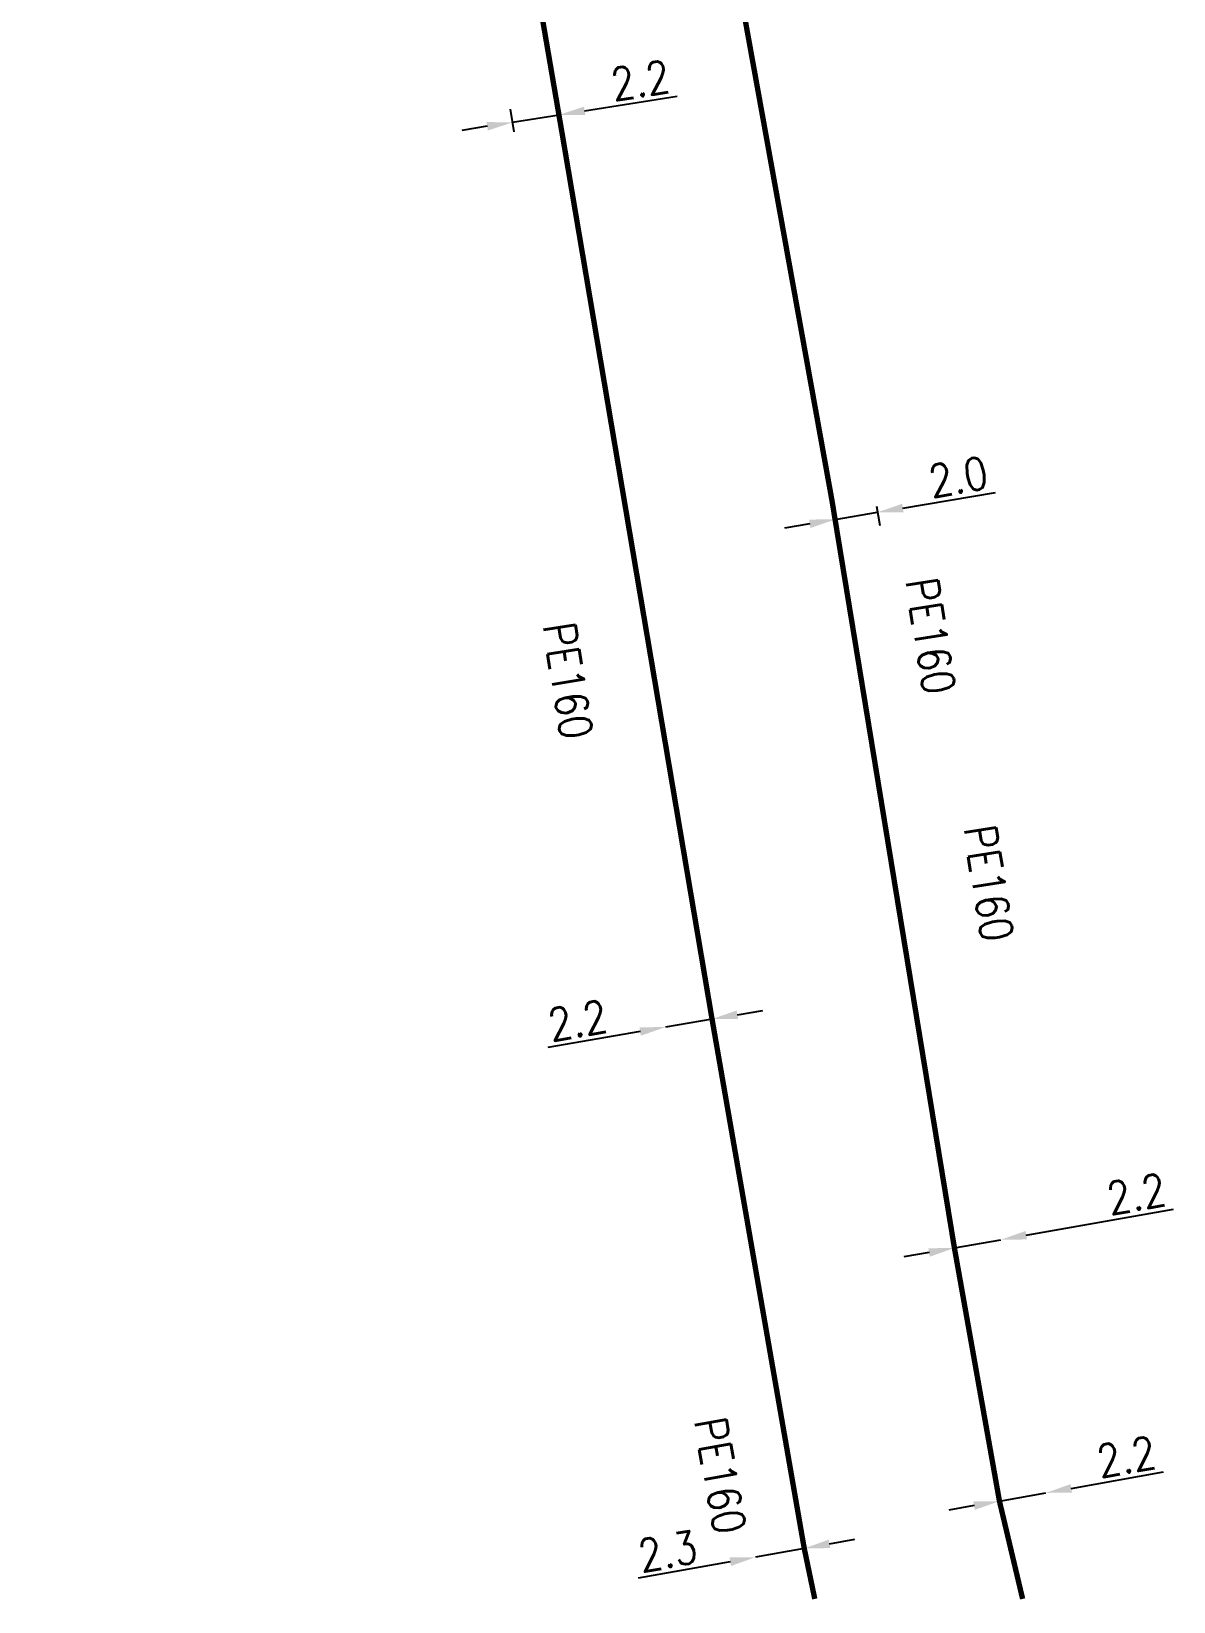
# Model space of a CAD drawing. Header units: millimetres. Extents: x 150994 to 151987, y 125997 to 127005.
# Drawn here: x 151100.9 to 151154.2, y 125999.9 to 126073.1 of the extents above; entities that cross this region are included whole.
import ezdxf

# ---------------------------------------------------------------- set-up
doc = ezdxf.new("R2010")
doc.units = ezdxf.units.MM
doc.header["$PDMODE"] = 34
doc.linetypes.add('L_100_AP', pattern=[14, 10, -1.5, 1, -1.5])
doc.linetypes.add('L_100_PE', pattern=[14, 10, -1.5, 1, -1.5])
doc.layers.get('Defpoints').update_dxf_attribs({"linetype": 'CONTINUOUS'})
doc.layers.add('L_140', color=3, linetype='CONTINUOUS')
doc.styles.get("Standard").update_dxf_attribs({"font": 'romans.shx', "width": 0.85})
doc.dimstyles.get("Standard").update_dxf_attribs({"dimtxt": 1.5, "dimasz": 1.2, "dimexe": 0.625, "dimexo": 0.625, "dimgap": 0.25, "dimtad": 1, "dimdec": 1, "dimzin": 0, "dimdsep": 46, "dimtxsty": 'Standard', "dimcen": -0.5, "dimadec": 0, "dimazin": 0, "dimtfac": 1, "dimtdec": 1, "dimtmove": 0, "dimatfit": 3, "dimfxl": 0, "dimtolj": 1, "dimtzin": 0, "dimarcsym": 0})

# ---------------------------------------------------------------- blocks, each defined once
blk = doc.blocks.new('*D475')
at = {"layer": 'Defpoints', "color": 0, "linetype": 'Continuous', "transparency": 16777216}
for p in [(151138.252, 126051.227), (151140.224, 126051.561), (151140.376, 126050.662)]:
    blk.add_point(p, dxfattribs=at)
at = {"layer": 'L_140', "color": 0, "linetype": 'Continuous', "lineweight": -2, "transparency": 16777216}
for p, q in [((151141.559, 126050.862), (151145.869, 126051.592)), ((151138.356, 126050.611), (151138.508, 126049.712)), ((151138.404, 126050.329), (151140.376, 126050.662)), ((151140.328, 126050.944), (151140.48, 126050.046)), ((151137.221, 126050.128), (151136.038, 126049.928))]:
    blk.add_line(p, q, dxfattribs=at)
at = {"layer": 'L_140', "color": 0, "linetype": 'Continuous', "transparency": 16777216}
for points in [[(151141.526, 126051.06), (151141.592, 126050.665), (151140.376, 126050.662)], [(151137.187, 126050.326), (151137.254, 126049.931), (151138.404, 126050.329)]]:
    blk.add_solid(points, dxfattribs=at)
at = {"layer": 'L_140', "color": 0, "linetype": 'Continuous', "transparency": 16777216, "insert": (151144.139, 126052.313), "char_height": 1.5, "attachment_point": 5, "rotation": 9.60158}
blk.add_mtext('\\A1;2.0', dxfattribs=at)
blk = doc.blocks.new('*D476')
at = {"layer": 'Defpoints', "color": 0, "linetype": 'Continuous', "transparency": 16777216}
for p in [(151146.127, 126016.747), (151146.127, 126016.747), (151143.961, 126016.362)]:
    blk.add_point(p, dxfattribs=at)
at = {"layer": 'L_140', "color": 0, "linetype": 'Continuous', "lineweight": -2, "transparency": 16777216}
for p, q in [((151147.308, 126016.957), (151154.175, 126018.176)), ((151143.961, 126016.362), (151146.127, 126016.747)), ((151142.779, 126016.152), (151141.598, 126015.942))]:
    blk.add_line(p, q, dxfattribs=at)
at = {"layer": 'L_140', "color": 0, "linetype": 'Continuous', "transparency": 16777216}
for points in [[(151147.273, 126017.153), (151147.343, 126016.76), (151146.127, 126016.747)], [(151142.744, 126016.349), (151142.814, 126015.955), (151143.961, 126016.362)]]:
    blk.add_solid(points, dxfattribs=at)
at = {"layer": 'L_140', "color": 0, "linetype": 'Continuous', "transparency": 16777216, "insert": (151152.439, 126018.883), "char_height": 1.5, "attachment_point": 5, "rotation": 10.07071}
blk.add_mtext('\\A1;2.2', dxfattribs=at)
blk = doc.blocks.new('*D477')
at = {"layer": 'Defpoints', "color": 0, "linetype": 'Continuous', "transparency": 16777216}
for p in [(151148.226, 126004.944), (151148.226, 126004.944), (151146.06, 126004.558)]:
    blk.add_point(p, dxfattribs=at)
at = {"layer": 'L_140', "color": 0, "linetype": 'Continuous', "lineweight": -2, "transparency": 16777216}
for p, q in [((151149.407, 126005.154), (151153.711, 126005.921)), ((151146.06, 126004.558), (151148.226, 126004.944)), ((151144.878, 126004.348), (151143.697, 126004.137))]:
    blk.add_line(p, q, dxfattribs=at)
at = {"layer": 'L_140', "color": 0, "linetype": 'Continuous', "transparency": 16777216}
for points in [[(151149.372, 126005.351), (151149.442, 126004.957), (151148.226, 126004.944)], [(151144.843, 126004.545), (151144.914, 126004.151), (151146.06, 126004.558)]]:
    blk.add_solid(points, dxfattribs=at)
at = {"layer": 'L_140', "color": 0, "linetype": 'Continuous', "transparency": 16777216, "insert": (151151.974, 126006.627), "char_height": 1.5, "attachment_point": 5, "rotation": 10.09757}
blk.add_mtext('\\A1;2.2', dxfattribs=at)
blk = doc.blocks.new('*D478')
at = {"layer": 'Defpoints', "color": 0, "linetype": 'Continuous', "transparency": 16777216}
for p in [(151134.698, 126001.947), (151134.698, 126001.947), (151136.962, 126002.354)]:
    blk.add_point(p, dxfattribs=at)
at = {"layer": 'L_140', "color": 0, "linetype": 'Continuous', "lineweight": -2, "transparency": 16777216}
for p, q in [((151138.143, 126002.567), (151139.324, 126002.779)), ((151136.962, 126002.354), (151134.698, 126001.947)), ((151133.517, 126001.735), (151129.215, 126000.96))]:
    blk.add_line(p, q, dxfattribs=at)
at = {"layer": 'L_140', "color": 0, "linetype": 'Continuous', "transparency": 16777216}
for points in [[(151138.107, 126002.764), (151138.178, 126002.37), (151136.962, 126002.354)], [(151133.482, 126001.931), (151133.552, 126001.538), (151134.698, 126001.947)]]:
    blk.add_solid(points, dxfattribs=at)
at = {"layer": 'L_140', "color": 0, "linetype": 'Continuous', "transparency": 16777216, "insert": (151130.598, 126002.225), "char_height": 1.5, "attachment_point": 5, "rotation": 10.19968}
blk.add_mtext('\\A1;2.3', dxfattribs=at)
blk = doc.blocks.new('*D479')
at = {"layer": 'Defpoints', "color": 0, "linetype": 'Continuous', "transparency": 16777216}
for p in [(151132.665, 126027.034), (151130.496, 126026.66), (151130.496, 126026.66)]:
    blk.add_point(p, dxfattribs=at)
at = {"layer": 'L_140', "color": 0, "linetype": 'Continuous', "lineweight": -2, "transparency": 16777216}
for p, q in [((151132.665, 126027.034), (151130.496, 126026.66)), ((151133.847, 126027.237), (151135.03, 126027.441)), ((151129.314, 126026.456), (151125.006, 126025.714))]:
    blk.add_line(p, q, dxfattribs=at)
at = {"layer": 'L_140', "color": 0, "linetype": 'Continuous', "transparency": 16777216}
for points in [[(151133.813, 126027.434), (151133.881, 126027.04), (151132.665, 126027.034)], [(151129.28, 126026.654), (151129.348, 126026.259), (151130.496, 126026.66)]]:
    blk.add_solid(points, dxfattribs=at)
at = {"layer": 'L_140', "color": 0, "linetype": 'Continuous', "transparency": 16777216, "insert": (151126.399, 126026.969), "char_height": 1.5, "attachment_point": 5, "rotation": 9.77334}
blk.add_mtext('\\A1;2.2', dxfattribs=at)
blk = doc.blocks.new('*D480')
at = {"layer": 'Defpoints', "color": 0, "linetype": 'Continuous', "transparency": 16777216}
for p in [(151123.37, 126068.846), (151125.711, 126068.13), (151123.538, 126067.785)]:
    blk.add_point(p, dxfattribs=at)
at = {"layer": 'L_140', "color": 0, "linetype": 'Continuous', "lineweight": -2, "transparency": 16777216}
for p, q in [((151126.728, 126069.378), (151131.046, 126070.063)), ((151123.44, 126068.402), (151123.272, 126069.463)), ((151125.613, 126068.747), (151125.445, 126069.807)), ((151122.185, 126068.658), (151121, 126068.47)), ((151123.37, 126068.846), (151125.543, 126069.19))]:
    blk.add_line(p, q, dxfattribs=at)
at = {"layer": 'L_140', "color": 0, "linetype": 'Continuous', "transparency": 16777216}
for points in [[(151126.697, 126069.576), (151126.76, 126069.181), (151125.543, 126069.19)], [(151122.154, 126068.855), (151122.216, 126068.46), (151123.37, 126068.846)]]:
    blk.add_solid(points, dxfattribs=at)
at = {"layer": 'L_140', "color": 0, "linetype": 'Continuous', "transparency": 16777216, "insert": (151129.323, 126070.802), "char_height": 1.5, "attachment_point": 5, "rotation": 9.01314}
blk.add_mtext('\\A1;2.2', dxfattribs=at)

msp = doc.modelspace()

# ---------------------------------------------------------------- linework, layer by layer
at = {"layer": 'L_140', "linetype": 'L_100_AP', "ltscale": 0.5, "const_width": 0.25}
msp.add_lwpolyline([(151147.14, 126000), (151146.06, 126004.558), (151143.961, 126016.362), (151138.252, 126051.227), (151134.037, 126074.577), (151129.693, 126100.697), (151129.006, 126104.637), (151128.844, 126105.878), (151124.879, 126127.753), (151123.579, 126137.481), (151121.69, 126147.29), (151119.354, 126161.431), (151118.401, 126166.735), (151117.866, 126169.706), (151117.766, 126170.301), (151113.159, 126197.637), (151107.152, 126231.49), (151101.07, 126265.378)], dxfattribs=at)
at = {"layer": 'L_140', "linetype": 'L_100_PE', "ltscale": 0.5, "flags": 128}
msp.add_lwpolyline([(151118.637, 126106.969, 0.25, 0.25, 0), (151118.462, 126106.273, 0.25, 0.25, 0), (151118.462, 126106.273, 0.25, 0.25, 0), (151118.462, 126106.273, 0.25, 0.25, 0), (151118.462, 126106.273, 0.25, 0.25, 0), (151118.462, 126106.273, 0.25, 0.25, 0.260126), (151118.696, 126105.662, 0.25, 0.25, 0), (151118.696, 126105.662, 0.25, 0.25, 0), (151118.696, 126105.662, 0.25, 0.25, 0), (151118.696, 126105.662, 0.25, 0.25, 0), (151118.696, 126105.662, 0.25, 0.25, -0.168043), (151119.147, 126104.985, 0.25, 0.25, 0), (151119.569, 126102.718, 0.25, 0.25, 0), (151119.569, 126102.718, 0.25, 0.25, 0), (151119.569, 126102.718, 0.25, 0.25, 0), (151120.353, 126099.375, 0.25, 0.25, 0), (151125.711, 126068.13, 0.25, 0.25, 0), (151132.665, 126027.034, 0.25, 0.25, 0), (151136.962, 126002.354, 0.25, 0.25, 0), (151137.453, 126000, 0, 0, 0)], format="xyseb", dxfattribs=at)

# ---------------------------------------------------------------- texts
at = {"layer": 'L_140', "linetype": 'Continuous', "width": 0.85}
for rotation, p in [(279.03439, (151141.682, 126047.481)), (279.03439, (151124.781, 126045.392)), (279.03439, (151144.389, 126035.951)), (280.19968, (151131.819, 126008.309))]:
    msp.add_text('PE160', height=1.5, rotation=rotation, dxfattribs=at).set_placement(p)

# ---------------------------------------------------------------- dimensions: what is measured, and where the dimension line sits
at = {"layer": 'L_140', "linetype": 'Continuous'}
for base, p1, p2, angle, picture, middle in [((151123.37, 126068.846), (151125.711, 126068.13), (151123.538, 126067.785), 9.01314, '*D480', (151129.48, 126069.815)), ((151140.376, 126050.662), (151138.252, 126051.227), (151140.224, 126051.561), 189.60158, '*D475', (151144.306, 126051.327)), ((151130.496, 126026.66), (151132.665, 126027.034), (151130.496, 126026.66), 9.77334, '*D479', (151126.569, 126025.984)), ((151146.127, 126016.747), (151143.961, 126016.362), (151146.127, 126016.747), 190.07071, '*D476', (151152.614, 126017.899)), ((151148.226, 126004.944), (151146.06, 126004.558), (151148.226, 126004.944), 190.09757, '*D477', (151152.15, 126005.643)), ((151134.698, 126001.947), (151136.962, 126002.354), (151134.698, 126001.947), 10.19968, '*D478', (151130.775, 126001.241))]:
    dim = msp.add_linear_dim(base=base, p1=p1, p2=p2, angle=angle, dimstyle='Standard', override={"dimatfit": 0}, dxfattribs=at)
    dim.commit()
    dim.dimension.update_dxf_attribs({"geometry": picture, "text_midpoint": middle, "dimtype": 160})

doc.saveas('drawing.dxf')
